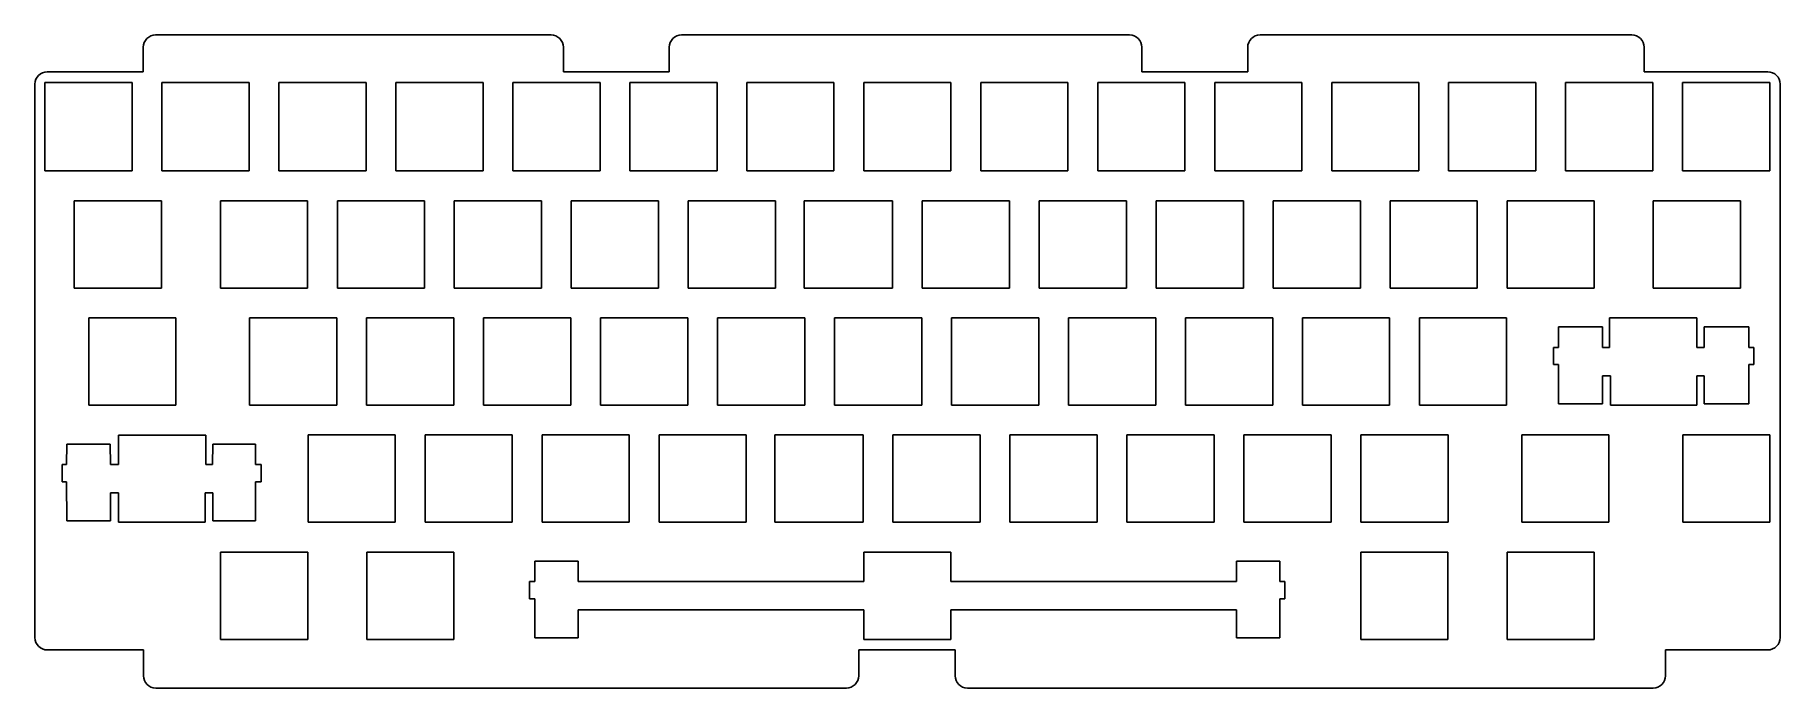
# Model space of a CAD drawing. Header units: millimetres. Extents: x -142 to 142, y -53 to 53.
import ezdxf

# ---------------------------------------------------------------- set-up
doc = ezdxf.new("R2010")
doc.units = ezdxf.units.MM
doc.layers.add('HHKB_dxf', color=7, linetype='Continuous')

msp = doc.modelspace()

# ---------------------------------------------------------------- linework, layer by layer
at = {"layer": 'HHKB_dxf'}
for p, q in [((-122.16, 53.01), (-57.75, 53.01)), ((-36.51, 53.01), (36.45, 53.01)), ((57.7, 53.01), (118.25, 53.01)), ((-124.16, 51.01), (-124.16, 47.01)), ((-55.75, 47.01), (-55.75, 51.01)), ((-38.51, 47.01), (-38.51, 51.01)), ((38.45, 51.01), (38.45, 47.01)), ((55.7, 47.01), (55.7, 51.01)), ((120.25, 47.01), (120.25, 51.01)), ((-139.81, 47.01), (-124.16, 47.01)), ((-55.75, 47.01), (-38.51, 47.01)), ((38.45, 47.01), (55.7, 47.01)), ((120.25, 47.01), (140.4, 47.01)), ((-141.81, -45.04), (-141.81, 45.01)), ((-140.18, 45.28), (-125.98, 45.28)), ((-140.18, 30.88), (-140.18, 45.28)), ((-125.98, 30.88), (-125.98, 45.28)), ((-121.13, 45.28), (-106.93, 45.28)), ((-121.13, 30.88), (-121.13, 45.28)), ((-106.93, 30.88), (-106.93, 45.28)), ((-102.08, 45.28), (-87.88, 45.28)), ((-102.08, 30.88), (-102.08, 45.28)), ((-87.88, 30.88), (-87.88, 45.28)), ((-83.03, 45.28), (-68.83, 45.28)), ((-83.03, 30.88), (-83.03, 45.28)), ((-68.83, 30.88), (-68.83, 45.28)), ((-63.98, 30.88), (-63.98, 45.28)), ((-63.98, 45.28), (-49.78, 45.28)), ((-49.78, 30.88), (-49.78, 45.28)), ((-44.93, 30.88), (-44.93, 45.28)), ((-44.93, 45.28), (-30.73, 45.28)), ((-30.73, 30.88), (-30.73, 45.28)), ((-25.88, 30.88), (-25.88, 45.28)), ((-25.88, 45.28), (-11.68, 45.28)), ((-11.68, 30.88), (-11.68, 45.28)), ((-6.83, 30.88), (-6.83, 45.28)), ((-6.83, 45.28), (7.37, 45.28)), ((7.37, 30.88), (7.37, 45.28)), ((12.22, 30.88), (12.22, 45.28)), ((12.22, 45.28), (26.42, 45.28)), ((26.42, 30.88), (26.42, 45.28)), ((31.27, 30.88), (31.27, 45.28)), ((31.27, 45.28), (45.47, 45.28)), ((45.47, 30.88), (45.47, 45.28)), ((50.32, 45.28), (64.52, 45.28)), ((50.32, 30.88), (50.32, 45.28)), ((64.52, 30.88), (64.52, 45.28)), ((69.37, 30.88), (69.37, 45.28)), ((69.37, 45.28), (83.57, 45.28)), ((83.57, 30.88), (83.57, 45.28)), ((88.42, 30.88), (88.42, 45.28)), ((88.42, 45.28), (102.62, 45.28)), ((102.62, 30.88), (102.62, 45.28)), ((107.47, 30.88), (107.47, 45.28)), ((107.47, 45.28), (121.67, 45.28)), ((121.67, 30.88), (121.67, 45.28)), ((126.5, 30.88), (126.5, 45.28)), ((126.5, 45.28), (140.7, 45.28)), ((140.7, 30.88), (140.7, 45.28)), ((142.4, 45.01), (142.4, -45.04)), ((-140.18, 30.88), (-125.98, 30.88)), ((-121.13, 30.88), (-106.93, 30.88)), ((-102.08, 30.88), (-87.88, 30.88)), ((-83.03, 30.88), (-68.83, 30.88)), ((-63.98, 30.88), (-49.78, 30.88)), ((-44.93, 30.88), (-30.73, 30.88)), ((-25.88, 30.88), (-11.68, 30.88)), ((-6.83, 30.88), (7.37, 30.88)), ((12.22, 30.88), (26.42, 30.88)), ((31.27, 30.88), (45.47, 30.88)), ((50.32, 30.88), (64.52, 30.88)), ((69.37, 30.88), (83.57, 30.88)), ((88.42, 30.88), (102.62, 30.88)), ((107.47, 30.88), (121.67, 30.88)), ((126.5, 30.88), (140.7, 30.88)), ((-135.42, 26.03), (-121.22, 26.03)), ((-135.42, 11.83), (-135.42, 26.03)), ((-121.22, 11.83), (-121.22, 26.03)), ((-111.61, 11.83), (-111.61, 26.03)), ((-111.61, 26.03), (-97.41, 26.03)), ((-97.41, 11.83), (-97.41, 26.03)), ((-92.56, 11.83), (-92.56, 26.03)), ((-92.56, 26.03), (-78.36, 26.03)), ((-78.36, 11.83), (-78.36, 26.03)), ((-73.51, 11.83), (-73.51, 26.03)), ((-73.51, 26.03), (-59.31, 26.03)), ((-59.31, 11.83), (-59.31, 26.03)), ((-54.46, 26.03), (-40.26, 26.03)), ((-54.46, 11.83), (-54.46, 26.03)), ((-40.26, 11.83), (-40.26, 26.03)), ((-35.41, 11.83), (-35.41, 26.03)), ((-35.41, 26.03), (-21.21, 26.03)), ((-21.21, 11.83), (-21.21, 26.03)), ((-16.55, 11.83), (-16.55, 26.03)), ((-16.55, 26.03), (-2.16, 26.03)), ((-2.16, 11.83), (-2.16, 26.03)), ((2.7, 26.03), (16.89, 26.03)), ((2.7, 11.83), (2.7, 26.03)), ((16.89, 11.83), (16.89, 26.03)), ((21.75, 26.03), (35.94, 26.03)), ((21.75, 11.83), (21.75, 26.03)), ((35.94, 11.83), (35.94, 26.03)), ((40.8, 26.03), (54.99, 26.03)), ((40.8, 11.83), (40.8, 26.03)), ((54.99, 11.83), (54.99, 26.03)), ((59.85, 26.03), (74.04, 26.03)), ((59.85, 11.83), (59.85, 26.03)), ((74.04, 11.83), (74.04, 26.03)), ((78.89, 11.83), (78.89, 26.03)), ((78.89, 26.03), (93.09, 26.03)), ((93.09, 11.83), (93.09, 26.03)), ((97.95, 11.83), (97.95, 26.03)), ((97.95, 26.03), (112.14, 26.03)), ((112.14, 11.83), (112.14, 26.03)), ((121.75, 11.82), (121.75, 26.02)), ((121.75, 26.02), (135.95, 26.02)), ((135.95, 11.82), (135.95, 26.02)), ((-135.42, 11.83), (-121.22, 11.83)), ((-111.61, 11.83), (-97.41, 11.83)), ((-92.56, 11.83), (-78.36, 11.83)), ((-73.51, 11.83), (-59.31, 11.83)), ((-54.46, 11.83), (-40.26, 11.83)), ((-35.41, 11.83), (-21.21, 11.83)), ((-16.55, 11.83), (-2.16, 11.83)), ((2.7, 11.83), (16.89, 11.83)), ((21.75, 11.83), (35.94, 11.83)), ((40.8, 11.83), (54.99, 11.83)), ((59.85, 11.83), (74.04, 11.83)), ((78.89, 11.83), (93.09, 11.83)), ((97.95, 11.83), (112.14, 11.83)), ((121.75, 11.82), (135.95, 11.82)), ((-133.04, -7.22), (-133.04, 6.98)), ((-133.04, 6.98), (-118.84, 6.98)), ((-118.84, -7.22), (-118.84, 6.98)), ((-106.84, -7.22), (-106.84, 6.98)), ((-106.84, 6.98), (-92.64, 6.98)), ((-92.64, -7.22), (-92.64, 6.98)), ((-87.79, -7.22), (-87.79, 6.98)), ((-87.79, 6.98), (-73.59, 6.98)), ((-73.59, -7.22), (-73.59, 6.98)), ((-68.74, -7.22), (-68.74, 6.98)), ((-68.74, 6.98), (-54.54, 6.98)), ((-54.54, -7.22), (-54.54, 6.98)), ((-49.69, -7.22), (-49.69, 6.98)), ((-49.69, 6.98), (-35.49, 6.98)), ((-35.49, -7.22), (-35.49, 6.98)), ((-30.64, -7.22), (-30.64, 6.98)), ((-30.64, 6.98), (-16.44, 6.98)), ((-16.44, -7.22), (-16.44, 6.98)), ((-11.59, -7.22), (-11.59, 6.98)), ((-11.59, 6.98), (2.61, 6.98)), ((2.61, -7.22), (2.61, 6.98)), ((7.46, -7.22), (7.46, 6.98)), ((7.46, 6.98), (21.66, 6.98)), ((21.66, -7.22), (21.66, 6.98)), ((26.51, -7.22), (26.51, 6.98)), ((26.51, 6.98), (40.71, 6.98)), ((40.71, -7.22), (40.71, 6.98)), ((45.56, -7.22), (45.56, 6.98)), ((45.56, 6.98), (59.76, 6.98)), ((59.76, -7.22), (59.76, 6.98)), ((64.61, -7.22), (64.61, 6.98)), ((64.61, 6.98), (78.81, 6.98)), ((78.81, -7.22), (78.81, 6.98)), ((83.66, -7.22), (83.66, 6.98)), ((83.66, 6.98), (97.86, 6.98)), ((97.86, -7.22), (97.86, 6.98)), ((114.6, 2.17), (114.6, 6.97)), ((114.6, 6.97), (128.81, 6.97)), ((128.81, 2.17), (128.81, 6.97)), ((106.33, 2.17), (106.33, 5.5)), ((106.33, 5.5), (113.48, 5.5)), ((113.48, 2.17), (113.48, 5.5)), ((130.03, 2.17), (130.03, 5.5)), ((130.03, 5.5), (137.28, 5.5)), ((137.28, 2.17), (137.28, 5.5)), ((105.51, -0.63), (105.51, 2.17)), ((105.51, 2.17), (106.33, 2.17)), ((113.48, 2.17), (114.6, 2.17)), ((128.81, 2.17), (130.03, 2.17)), ((137.28, 2.17), (138.1, 2.17)), ((138.1, -0.63), (138.1, 2.17)), ((105.51, -0.63), (106.33, -0.63)), ((106.33, -7), (106.33, -0.63)), ((113.48, -2.43), (114.8, -2.43)), ((113.48, -7), (113.48, -2.43)), ((114.8, -7.23), (114.8, -2.43)), ((128.81, -2.43), (130.03, -2.43)), ((128.81, -7.23), (128.81, -2.43)), ((130.03, -7), (130.03, -2.43)), ((137.28, -0.63), (138.1, -0.63)), ((137.28, -7), (137.28, -0.63)), ((-133.04, -7.22), (-118.84, -7.22)), ((-106.84, -7.22), (-92.64, -7.22)), ((-87.79, -7.22), (-73.59, -7.22)), ((-68.74, -7.22), (-54.54, -7.22)), ((-49.69, -7.22), (-35.49, -7.22)), ((-30.64, -7.22), (-16.44, -7.22)), ((-11.59, -7.22), (2.61, -7.22)), ((7.46, -7.22), (21.66, -7.22)), ((26.51, -7.22), (40.71, -7.22)), ((45.56, -7.22), (59.76, -7.22)), ((64.61, -7.22), (78.81, -7.22)), ((83.66, -7.22), (97.86, -7.22)), ((106.33, -7), (113.48, -7)), ((114.8, -7.23), (128.81, -7.23)), ((130.03, -7), (137.28, -7)), ((-136.66, -16.88), (-136.64, -13.55)), ((-136.64, -13.55), (-129.53, -13.55)), ((-129.53, -13.55), (-129.48, -16.88)), ((-128.18, -16.88), (-128.18, -12.08)), ((-128.18, -12.08), (-113.98, -12.08)), ((-113.98, -16.88), (-113.98, -12.08)), ((-112.88, -16.88), (-112.83, -13.55)), ((-112.83, -13.55), (-105.9, -13.55)), ((-105.9, -13.55), (-105.91, -16.88)), ((-97.32, -26.27), (-97.32, -12.07)), ((-97.32, -12.07), (-83.12, -12.07)), ((-83.12, -26.27), (-83.12, -12.07)), ((-78.27, -26.27), (-78.27, -12.07)), ((-78.27, -12.07), (-64.07, -12.07)), ((-64.07, -26.27), (-64.07, -12.07)), ((-59.22, -12.07), (-45.02, -12.07)), ((-59.22, -26.27), (-59.22, -12.07)), ((-45.02, -26.27), (-45.02, -12.07)), ((-40.17, -12.07), (-25.97, -12.07)), ((-40.17, -26.27), (-40.17, -12.07)), ((-25.97, -26.27), (-25.97, -12.07)), ((-21.32, -26.27), (-21.32, -12.07)), ((-21.32, -12.07), (-6.92, -12.07)), ((-6.92, -26.27), (-6.92, -12.07)), ((-2.07, -26.27), (-2.07, -12.07)), ((-2.07, -12.07), (12.13, -12.07)), ((12.13, -26.27), (12.13, -12.07)), ((16.98, -26.27), (16.98, -12.07)), ((16.98, -12.07), (31.18, -12.07)), ((31.18, -26.27), (31.18, -12.07)), ((36.03, -12.07), (50.23, -12.07)), ((36.03, -26.27), (36.03, -12.07)), ((50.23, -26.27), (50.23, -12.07)), ((55.08, -26.27), (55.08, -12.07)), ((55.08, -12.07), (69.28, -12.07)), ((69.28, -26.27), (69.28, -12.07)), ((74.13, -26.27), (74.13, -12.07)), ((74.13, -12.07), (88.33, -12.07)), ((88.33, -26.27), (88.33, -12.07)), ((100.33, -26.27), (100.33, -12.07)), ((100.33, -12.07), (114.53, -12.07)), ((114.53, -26.27), (114.53, -12.07)), ((126.53, -26.27), (126.53, -12.07)), ((126.53, -12.07), (140.73, -12.07)), ((140.73, -26.27), (140.73, -12.07)), ((-137.38, -19.68), (-137.38, -16.88)), ((-137.38, -16.88), (-136.66, -16.88)), ((-129.48, -16.88), (-128.18, -16.88)), ((-113.98, -16.88), (-112.88, -16.88)), ((-105.91, -16.88), (-104.98, -16.88)), ((-104.98, -19.68), (-104.98, -16.88)), ((-137.38, -19.68), (-136.66, -19.68)), ((-136.64, -26.05), (-136.66, -19.68)), ((-105.91, -19.68), (-104.98, -19.68)), ((-105.91, -19.68), (-105.89, -26.05)), ((-129.51, -21.48), (-128.18, -21.48)), ((-129.51, -26.05), (-129.51, -21.48)), ((-128.18, -26.28), (-128.18, -21.48)), ((-114.08, -21.48), (-112.86, -21.48)), ((-114.08, -26.28), (-114.08, -21.48)), ((-112.86, -26.05), (-112.86, -21.48)), ((-136.64, -26.05), (-129.51, -26.05)), ((-128.18, -26.28), (-114.08, -26.28)), ((-112.86, -26.05), (-105.89, -26.05)), ((-97.32, -26.27), (-83.12, -26.27)), ((-78.27, -26.27), (-64.07, -26.27)), ((-59.22, -26.27), (-45.02, -26.27)), ((-40.17, -26.27), (-25.97, -26.27)), ((-21.32, -26.27), (-6.92, -26.27)), ((-2.07, -26.27), (12.13, -26.27)), ((16.98, -26.27), (31.18, -26.27)), ((36.03, -26.27), (50.23, -26.27)), ((55.08, -26.27), (69.28, -26.27)), ((74.13, -26.27), (88.33, -26.27)), ((100.33, -26.27), (114.53, -26.27)), ((126.53, -26.27), (140.73, -26.27)), ((-111.59, -31.12), (-97.39, -31.12)), ((-111.59, -45.32), (-111.59, -31.12)), ((-97.39, -45.32), (-97.39, -31.12)), ((-87.77, -31.12), (-73.57, -31.12)), ((-87.77, -45.32), (-87.77, -31.12)), ((-73.57, -45.32), (-73.57, -31.12)), ((-6.83, -35.92), (-6.83, -31.13)), ((-6.83, -31.13), (7.37, -31.13)), ((7.37, -35.92), (7.37, -31.13)), ((74.11, -45.32), (74.11, -31.12)), ((74.11, -31.12), (88.31, -31.12)), ((88.31, -45.32), (88.31, -31.12)), ((97.93, -45.32), (97.93, -31.12)), ((97.93, -31.12), (112.13, -31.12)), ((112.13, -45.32), (112.13, -31.12)), ((-60.41, -35.92), (-60.41, -32.59)), ((-60.41, -32.59), (-53.36, -32.59)), ((-53.36, -35.92), (-53.36, -32.59)), ((53.89, -35.92), (53.89, -32.59)), ((53.89, -32.59), (60.94, -32.59)), ((60.94, -35.92), (60.94, -32.59)), ((-61.24, -38.72), (-61.24, -35.92)), ((-61.24, -35.92), (-60.41, -35.92)), ((-53.36, -35.92), (-6.83, -35.92)), ((7.37, -35.92), (53.89, -35.92)), ((60.94, -35.92), (61.76, -35.92)), ((61.76, -38.72), (61.76, -35.92)), ((-61.24, -38.72), (-60.41, -38.72)), ((-60.41, -45.09), (-60.41, -38.72)), ((60.94, -38.72), (61.76, -38.72)), ((60.94, -45.09), (60.94, -38.72)), ((-53.36, -40.52), (-6.83, -40.52)), ((-53.36, -45.09), (-53.36, -40.52)), ((-6.83, -45.33), (-6.83, -40.52)), ((7.37, -40.52), (53.89, -40.52)), ((7.37, -45.33), (7.37, -40.52)), ((53.89, -45.09), (53.89, -40.52)), ((-111.59, -45.32), (-97.39, -45.32)), ((-87.77, -45.32), (-73.57, -45.32)), ((-60.41, -45.09), (-53.36, -45.09)), ((-6.83, -45.33), (7.37, -45.33)), ((53.89, -45.09), (60.94, -45.09)), ((74.11, -45.32), (88.31, -45.32)), ((97.93, -45.32), (112.13, -45.32)), ((-124.13, -47.04), (-139.81, -47.04)), ((-124.13, -51.24), (-124.13, -47.04)), ((-7.65, -51.24), (-7.65, -47.04)), ((8.05, -47.04), (-7.65, -47.04)), ((8.05, -51.24), (8.05, -47.04)), ((123.73, -51.24), (123.73, -47.04)), ((140.4, -47.04), (123.73, -47.04)), ((-122.13, -53.24), (-9.65, -53.24)), ((10.05, -53.24), (121.73, -53.24))]:
    msp.add_line(p, q, dxfattribs=at)
for centre, start, end in [((-122.16, 51.01), 90, 180), ((-57.75, 51.01), 0, 90), ((-36.51, 51.01), 90, 180), ((36.45, 51.01), 0, 90), ((57.7, 51.01), 90, 180), ((118.25, 51.01), 0, 90), ((-139.81, 45.01), 90, 180), ((140.4, 45.01), 0, 90), ((-139.81, -45.04), 180, 270), ((140.4, -45.04), 270, 0), ((-122.13, -51.24), 180, 270), ((-9.65, -51.24), 270, 0), ((10.05, -51.24), 180, 270), ((121.73, -51.24), 270, 0)]:
    msp.add_arc(centre, 2, start, end, dxfattribs=at)

doc.saveas('drawing.dxf')
